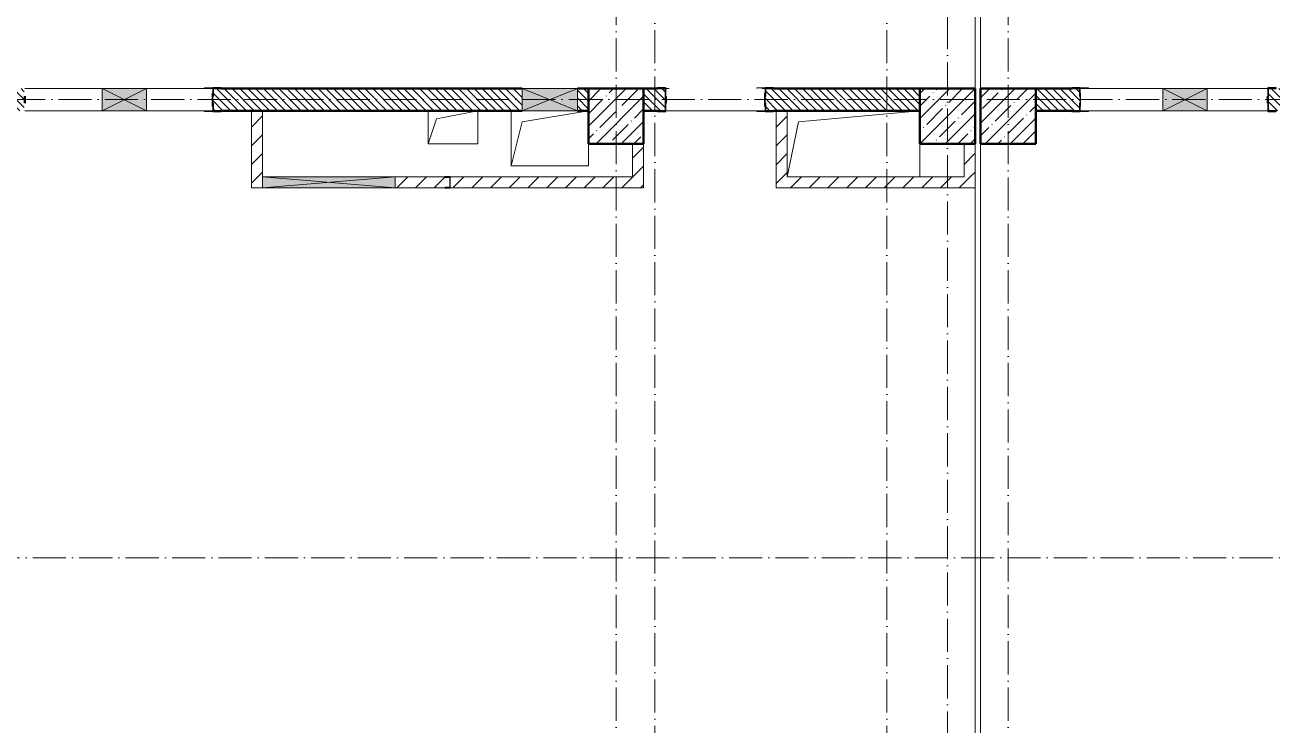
# Model space of a CAD drawing. Header units: millimetres. Extents: x -12989 to 629078, y -109036 to 555275.
# Drawn here: x 106510 to 117797, y 64030 to 70372 of the extents above; entities that cross this region are included whole.
import ezdxf

# ---------------------------------------------------------------- set-up
doc = ezdxf.new("R2010")
doc.units = ezdxf.units.MM
doc.linetypes.add('50_200_ШТРИХ_1Т_ш5_п1_п1_', pattern=[700, 500, -100, 0, -100])
for name, color, linetype, lineweight in [('A-DETL-GENF-OTLN', 7, 'Continuous', 9), ('A-FLOR-____-OTLN', 7, 'Continuous', 9), ('A-GENM-____-MCUT', 7, 'Continuous', 25), ('A-GENM-____-OTLN', 7, 'Continuous', 9), ('A-GENM-____-OTLN-1', 7, 'Continuous', 25), ('A-GLAZ-____-OTLN', 7, 'Continuous', 9), ('A-WALL-____-MCUT-2', 7, 'Continuous', 50), ('A-WALL-____-PATT-1', 7, 'Continuous', 9), ('A-WALL-FNSH-MCUT-1', 7, 'Continuous', 9), ('I-WALL-____-OTLN', 7, 'Continuous', 9), ('S-COLS-____-MCUT', 7, 'Continuous', 50), ('S-COLS-____-OTLN', 7, 'Continuous', 9), ('S-GRID-____-OTLN-1', 7, '50_200_ШТРИХ_1Т_ш5_п1_п1_', 9)]:
    doc.layers.add(name, color=color, linetype=linetype, lineweight=lineweight)
pattern_1 = [(45, (43259.71, 63713.66), (-84.85281, 84.85281), [])]
pattern_2 = [(135, (43259.71, 63713.66), (-35.35534, -35.35534), [])]

# ---------------------------------------------------------------- blocks, each defined once
blk = doc.blocks.new('BSC_Колонна _Прямоугольная - 500х500-V56-АР1_План отверстий 2 этажа в осях 1-64_А-ГГ')
at = {"layer": 'S-COLS-____-OTLN'}
h = blk.add_hatch(dxfattribs=at)
h.set_pattern_fill('FP_85', color=256, style=0, pattern_type=2)
h.set_pattern_definition([(45, (-68600, -5831.04), (-114.04925, 114.04925), []), (45, (-68485.95, -5831.04), (-114.04925, 114.04925), [201.613, -40.323, 3.353, -36.97])])
h.paths.add_polyline_path([(-250, -250), (250, -250), (250, 250), (-250, 250)], flags=0)
at = {"layer": 'S-COLS-____-MCUT'}
for p, q in [((250, 250), (-250, 250)), ((-250, 250), (-250, -250)), ((250, -250), (250, 250)), ((-250, -250), (250, -250))]:
    blk.add_line(p, q, dxfattribs=at)
blk = doc.blocks.new('BSC_Колонна _Прямоугольная - 500х500-V113-АР1_План отверстий 2 этажа в осях 1-64_А-ГГ')
at = {"layer": 'S-COLS-____-OTLN'}
h = blk.add_hatch(dxfattribs=at)
h.set_pattern_fill('FP_142', color=256, style=0, pattern_type=2)
h.set_pattern_definition([(45, (-71600, -5831.04), (-114.04925, 114.04925), []), (45, (-71485.95, -5831.04), (-114.04925, 114.04925), [201.613, -40.323, 3.353, -36.97])])
h.paths.add_polyline_path([(-250, -250), (250, -250), (250, 250), (-250, 250)], flags=0)
at = {"layer": 'S-COLS-____-MCUT'}
for p, q in [((250, 250), (-250, 250)), ((-250, 250), (-250, -250)), ((250, -250), (250, 250)), ((-250, -250), (250, -250))]:
    blk.add_line(p, q, dxfattribs=at)
blk = doc.blocks.new('BSC_Колонна _Прямоугольная - 500х500-V131-АР1_План отверстий 2 этажа в осях 1-64_А-ГГ')
at = {"layer": 'S-COLS-____-OTLN'}
h = blk.add_hatch(dxfattribs=at)
h.set_pattern_fill('FP_161', color=256, style=0, pattern_type=2)
h.set_pattern_definition([(45, (-72150, -5831.04), (-114.04925, 114.04925), []), (45, (-72035.95, -5831.04), (-114.04925, 114.04925), [201.613, -40.323, 3.353, -36.97])])
h.paths.add_polyline_path([(-250, -250), (250, -250), (250, 250), (-250, 250)], flags=0)
at = {"layer": 'S-COLS-____-MCUT'}
for p, q in [((250, 250), (-250, 250)), ((-250, 250), (-250, -250)), ((250, -250), (250, 250)), ((-250, -250), (250, -250))]:
    blk.add_line(p, q, dxfattribs=at)
blk = doc.blocks.new('Фахверк_СКБ_Уголок - 200_3960_зеркало-28268689-АР1_План отверстий 2 этажа в осях 1-64_А-ГГ')
at = {"layer": 'A-GENM-____-MCUT'}
for p, q in [((200, 156), (125, 156)), ((125, 156), (125, 81)), ((131, 81), (131, 150)), ((131, 150), (200, 150)), ((200, 150), (200, 156)), ((125, 81), (131, 81)), ((131, 19), (125, 19)), ((125, 19), (125, -56)), ((131, -50), (131, 19)), ((125, -56), (200, -56)), ((200, -50), (131, -50)), ((200, -56), (200, -50))]:
    blk.add_line(p, q, dxfattribs=at)
blk = doc.blocks.new('Фахверк_СКБ_Уголок - 200_3960-28268576-АР1_План отверстий 2 этажа в осях 1-64_А-ГГ')
at = {"layer": 'A-GENM-____-MCUT'}
for p, q in [((200, 156), (125, 156)), ((125, 156), (125, 81)), ((131, 81), (131, 150)), ((131, 150), (200, 150)), ((200, 150), (200, 156)), ((125, 81), (131, 81)), ((131, 19), (125, 19)), ((125, 19), (125, -56)), ((131, -50), (131, 19)), ((125, -56), (200, -56)), ((200, -50), (131, -50)), ((200, -56), (200, -50))]:
    blk.add_line(p, q, dxfattribs=at)
blk = doc.blocks.new('154_Стойка_СКБ_Уголок - СМ-2480_200-28346303-АР1_План отверстий 2 этажа в осях 1-64_А-ГГ')
at = {"layer": 'A-GENM-____-MCUT'}
for p, q in [((125, 156), (125, 81)), ((200, 156), (125, 156)), ((131, 81), (131, 150)), ((131, 150), (200, 150)), ((200, 150), (200, 156)), ((125, 81), (131, 81)), ((131, 19), (125, 19)), ((125, 19), (125, -56)), ((131, -50), (131, 19)), ((125, -56), (200, -56)), ((200, -50), (131, -50)), ((200, -56), (200, -50))]:
    blk.add_line(p, q, dxfattribs=at)
blk = doc.blocks.new('Стойка_Влож_Полоса боковая - Полоса-28213942-АР1_План отверстий 2 этажа в осях 1-64_А-ГГ')
at = {"layer": 'A-GENM-____-OTLN'}
for p, q in [((-5, 60), (0, 60)), ((-5, -60), (-5, 60)), ((0, 31), (0, -31)), ((0, -60), (-5, -60))]:
    blk.add_line(p, q, dxfattribs=at)
blk = doc.blocks.new('Стойка_Влож_Уголок_Опорный - Уголок-28213941-АР1_План отверстий 2 этажа в осях 1-64_А-ГГ')
at = {"layer": 'A-GENM-____-OTLN'}
for p, q in [((-212, -6), (-212, 0)), ((0, 0), (0, -6)), ((-212, -75), (-212, -6)), ((-212, -6), (-206, -6)), ((-212, -75), (-206, -75)), ((-6, -6), (0, -6)), ((-6, -75), (0, -75)), ((0, -6), (0, -75))]:
    blk.add_line(p, q, dxfattribs=at)
blk = doc.blocks.new('154_Фахверк_СКБ_Швеллер - Тип_100_3960-28318856-АР1_План отверстий 2 этажа в осях 1-64_А-ГГ')
at = {"layer": 'A-GENM-____-MCUT'}
for p, q in [((175, 50), (125, 50)), ((125, 50), (125, -50)), ((128, 47), (175, 47)), ((128, -47), (128, 47)), ((175, 47), (175, 50)), ((125, -50), (175, -50)), ((175, -47), (128, -47)), ((175, -50), (175, -47))]:
    blk.add_line(p, q, dxfattribs=at)
blk = doc.blocks.new('AR_Отверстие прямоугольное _в плите_ - AR_Отверстие прямоугольное _в плите_-30552548-АР1_План отверстий 2 этажа в осях 1-64_А-ГГ')
at = {"layer": 'A-GENM-____-OTLN'}
for p, q in [((-500, 200), (600, 300)), ((-600, -300), (-500, 200)), ((600, -300), (600, 0))]:
    blk.add_line(p, q, dxfattribs=at)
blk = doc.blocks.new('AR_Отверстие прямоугольное _в плите_ - AR_Отверстие прямоугольное _в плите_-30553029-АР1_План отверстий 2 этажа в осях 1-64_А-ГГ')
at = {"layer": 'A-GENM-____-OTLN'}
for p, q in [((-350, 250), (-350, -250)), ((-250, 150), (350, 250)), ((-350, -250), (-250, 150)), ((350, -250), (350, -50)), ((-350, -250), (350, -250))]:
    blk.add_line(p, q, dxfattribs=at)
blk = doc.blocks.new('AR_Отверстие прямоугольное _в плите_ - AR_Отверстие прямоугольное _в плите_-V184-АР1_План отверстий 2 этажа в осях 1-64_А-ГГ')
at = {"layer": 'A-GENM-____-OTLN'}
for p, q in [((-225, 150), (-225, -150)), ((-150, 75), (225, 150)), ((225, -150), (225, 150)), ((-225, -150), (-150, 75)), ((-225, -150), (225, -150))]:
    blk.add_line(p, q, dxfattribs=at)
blk = doc.blocks.new('AR_Отверстие прямоугольное _в стене__БезПР - AR_Отверстие прямоугольное _в стене__БезПР-36427847-АР1_План отверстий 2 этажа в осях 1-64_А-ГГ')
at = {"layer": 'A-GLAZ-____-OTLN'}
blk.add_hatch(color=256, dxfattribs=at).paths.add_polyline_path([(250, 100), (-250, 100), (-250, -100), (250, -100)], flags=0)
at = {"layer": 'A-DETL-GENF-OTLN'}
for p, q in [((-250, -100), (-250, 100)), ((-250, 100), (250, 100)), ((250, 100), (-250, -100)), ((-250, 100), (250, -100)), ((250, 100), (-250, 100)), ((-250, 100), (-250, -100)), ((250, 100), (250, -100)), ((250, -100), (250, 100)), ((250, -100), (-250, -100)), ((-250, -100), (250, -100))]:
    blk.add_line(p, q, dxfattribs=at)
at = {"layer": 'A-GLAZ-____-OTLN'}
blk.add_line((250, 100), (-250, 100), dxfattribs=at)
blk = doc.blocks.new('AR_Отверстие прямоугольное _в стене__БезПР - AR_Отверстие прямоугольное _в стене__БезПР-36428632-АР1_План отверстий 2 этажа в осях 1-64_А-ГГ')
at = {"layer": 'A-GLAZ-____-OTLN'}
blk.add_hatch(color=256, dxfattribs=at).paths.add_polyline_path([(-200, -100), (200, -100), (200, 100), (-200, 100)], flags=0)
at = {"layer": 'A-DETL-GENF-OTLN'}
for p, q in [((-200, -100), (-200, 100)), ((-200, 100), (200, 100)), ((200, 100), (-200, -100)), ((-200, 100), (200, -100)), ((200, 100), (-200, 100)), ((-200, 100), (-200, -100)), ((200, 100), (200, -100)), ((200, -100), (200, 100)), ((200, -100), (-200, -100)), ((-200, -100), (200, -100))]:
    blk.add_line(p, q, dxfattribs=at)
at = {"layer": 'A-GLAZ-____-OTLN'}
blk.add_line((200, 100), (-200, 100), dxfattribs=at)
blk = doc.blocks.new('AR_Отверстие прямоугольное _в стене__БезПР - AR_Отверстие прямоугольное _в стене__БезПР-36428102-АР1_План отверстий 2 этажа в осях 1-64_А-ГГ')
at = {"layer": 'A-GLAZ-____-OTLN'}
blk.add_hatch(color=256, dxfattribs=at).paths.add_polyline_path([(-600, 50), (-600, -50), (600, -50), (600, 50)], flags=0)
at = {"layer": 'A-DETL-GENF-OTLN'}
for p, q in [((-600, -50), (-600, 50)), ((-600, 50), (600, 50)), ((600, 50), (-600, -50)), ((-600, 50), (600, -50)), ((600, 50), (-600, 50)), ((-600, 50), (-600, -50)), ((600, 50), (600, -50)), ((600, -50), (600, 50)), ((600, -50), (-600, -50)), ((-600, -50), (600, -50))]:
    blk.add_line(p, q, dxfattribs=at)
at = {"layer": 'A-GLAZ-____-OTLN'}
blk.add_line((600, 50), (-600, 50), dxfattribs=at)
blk = doc.blocks.new('2этаж')
at = {"layer": 'S-GRID-____-OTLN-1', "color": 251, "ltscale": 0.6, "true_color": 0x636466}
for p, q in [((53358.3, 508896.9), (53358.3, 454533.3)), ((55458.3, 508896.9), (55458.3, 454750.2)), ((53008.3, 454750.2), (53008.3, 469166.5)), ((56008.3, 454533.3), (56008.3, 469166.5)), ((56558.3, 454750.2), (56558.3, 469166.5)), ((74727.1, 464997), (-20260.4, 464997)), ((88359, 460847), (-20260.4, 460847))]:
    blk.add_line(p, q, dxfattribs=at)

msp = doc.modelspace()

# ---------------------------------------------------------------- hatches: boundary and pattern name
at = {"layer": 'A-WALL-____-PATT-1'}
h = msp.add_hatch(dxfattribs=at)
h.set_pattern_fill('FP_6', color=256, style=0, pattern_type=2)
h.set_pattern_definition(pattern_2)
h.paths.add_polyline_path([(111509.7115, 69594.7006), (111609.7115, 69594.7006), (111609.7115, 69794.7006), (111509.7115, 69794.7006), (111509.7115, 69600.583)], flags=0)
h.paths.add_polyline_path([(111009.7115, 69594.7006), (111009.7115, 69794.7006), (108215.7115, 69794.3477), (108215.7115, 69725.7006), (108209.7115, 69725.7006), (108209.7115, 69663.7006), (108215.7115, 69663.7006), (108215.7115, 69594.7006), (110409.6648, 69594.7006)], flags=0)
h.paths.add_polyline_path([(106434.7115, 69594.7006), (106503.7115, 69594.7006), (106503.7115, 69663.7006), (106509.7115, 69663.7006), (106509.7115, 69725.7006), (106503.7115, 69725.7006), (106503.7115, 69794.7006), (106109.7115, 69794.7006), (106109.7115, 69594.7006)], flags=0)
h = msp.add_hatch(dxfattribs=at)
h.set_pattern_fill('FP_6', color=256, style=0, pattern_type=2)
h.set_pattern_definition(pattern_2)
h.paths.add_polyline_path([(113284.7115, 69594.7006), (114609.7115, 69594.7006), (114609.7115, 69794.7006), (113215.7115, 69794.7006), (113215.7115, 69725.7006), (113209.7115, 69725.7006), (113209.7115, 69663.7006), (113215.7115, 69663.7006), (113215.7115, 69594.7006)], flags=0)
h.paths.add_polyline_path([(112234.7115, 69594.7006), (112303.7115, 69594.7006), (112303.7115, 69663.7006), (112309.7115, 69663.7006), (112309.7115, 69725.7006), (112303.7115, 69725.7006), (112303.7115, 69794.7006), (112109.7115, 69794.7006), (112109.7115, 69594.7006), (112177.1291, 69594.7006)], flags=0)
h = msp.add_hatch(dxfattribs=at)
h.set_pattern_fill('FP_6', color=256, style=0, pattern_type=2)
h.set_pattern_definition(pattern_2)
h.paths.add_polyline_path([(117965.7115, 69594.7006), (118159.7115, 69594.7006), (118159.7115, 69794.7006), (117765.7115, 69794.7006), (117765.7115, 69725.7006), (117759.7115, 69725.7006), (117759.7115, 69663.7006), (117765.7115, 69663.7006), (117765.7115, 69594.7006), (117834.7115, 69594.7006)], flags=0)
h.paths.add_polyline_path([(115659.7115, 69594.7006), (116053.7115, 69594.7006), (116053.7115, 69663.7006), (116059.7115, 69663.7006), (116059.7115, 69725.7006), (116053.7115, 69725.7006), (116053.7115, 69794.7006), (115659.7115, 69794.7006), (115659.7115, 69634.7006)], flags=0)
h = msp.add_hatch(dxfattribs=at)
h.set_pattern_fill('FP_4', color=256, style=0, pattern_type=2)
h.set_pattern_definition(pattern_1)
h.paths.add_polyline_path([(108659.7115, 68894.7006), (108659.7115, 69594.7006), (108559.7115, 69594.7006), (108559.7115, 68894.7006)], flags=0)
h = msp.add_hatch(dxfattribs=at)
h.set_pattern_fill('FP_4', color=256, style=0, pattern_type=2)
h.set_pattern_definition(pattern_1)
h.paths.add_polyline_path([(113409.7115, 68994.7006), (113409.7115, 69594.7006), (113309.7115, 69594.7006), (113309.7115, 68994.7006)], flags=0)
h = msp.add_hatch(dxfattribs=at)
h.set_pattern_fill('FP_4', color=256, style=0, pattern_type=2)
h.set_pattern_definition(pattern_1)
h.paths.add_polyline_path([(112109.7115, 68994.7006), (112109.7115, 69294.7006), (112009.7115, 69294.7006), (112009.7115, 68994.7006)], flags=0)
h = msp.add_hatch(dxfattribs=at)
h.set_pattern_fill('FP_4', color=256, style=0, pattern_type=2)
h.set_pattern_definition(pattern_1)
h.paths.add_polyline_path([(115109.7115, 68994.7006), (115109.7115, 69294.7006), (115009.7115, 69294.7006), (115009.7115, 68994.7006)], flags=0)
h = msp.add_hatch(dxfattribs=at)
h.set_pattern_fill('FP_4', color=256, style=0, pattern_type=2)
h.set_pattern_definition(pattern_1)
h.paths.add_polyline_path([(112109.7115, 68894.7006), (112109.7115, 68994.7006), (110359.7115, 68994.7006), (110359.7115, 68894.7006), (110409.6648, 68894.7006)], flags=0)
h.paths.add_polyline_path([(110309.7115, 68894.7006), (110309.7115, 68897.7006), (110356.7115, 68897.7006), (110356.7115, 68991.7006), (110309.7115, 68991.7006), (110309.7115, 68994.7006), (109859.7115, 68994.7006), (109859.7115, 68894.7006)], flags=0)
h = msp.add_hatch(dxfattribs=at)
h.set_pattern_fill('FP_4', color=256, style=0, pattern_type=2)
h.set_pattern_definition(pattern_1)
h.paths.add_polyline_path([(115109.7115, 68894.7006), (115109.7115, 68994.7006), (113309.7115, 68994.7006), (113309.7115, 68894.7006), (113944.5934, 68894.7006)], flags=0)

# ---------------------------------------------------------------- linework, layer by layer
at = {"layer": 'A-FLOR-____-OTLN'}
for p, q in [((115109.7115, 69794.7006), (115109.7115, 72694.7006)), ((115159.7115, 72694.7006), (115159.7115, 69794.7006)), ((110159.7115, 69294.7006), (110159.7115, 69594.7006)), ((110609.7115, 69594.7006), (110609.7115, 69294.7006)), ((110909.7115, 69094.7006), (110909.7115, 69594.7006)), ((110609.7115, 69294.7006), (110159.7115, 69294.7006)), ((111609.7115, 69294.7006), (111609.7115, 69094.7006)), ((114609.7115, 69294.7006), (114609.7115, 68994.7006)), ((115159.7115, 69294.7006), (115159.7115, 62294.7006)), ((111609.7115, 69094.7006), (110909.7115, 69094.7006)), ((115109.7115, 62294.7006), (115109.7115, 68894.7006))]:
    msp.add_line(p, q, dxfattribs=at)
at = {"layer": 'A-WALL-____-MCUT-2'}
for p, q in [((111009.7115, 69794.7006), (108284.7115, 69794.7006)), ((111609.7115, 69794.7006), (111509.7115, 69794.7006)), ((112234.7115, 69794.7006), (112109.7115, 69794.7006)), ((114609.7115, 69794.7006), (113284.7115, 69794.7006)), ((115984.7115, 69794.7006), (115659.7115, 69794.7006)), ((106509.7115, 69663.7006), (106509.7115, 69725.7006)), ((112309.7115, 69663.7006), (112309.7115, 69725.7006)), ((117759.7115, 69725.7006), (117759.7115, 69663.7006)), ((108284.7115, 69594.7006), (111009.7115, 69594.7006)), ((111509.7115, 69594.7006), (111609.7115, 69594.7006)), ((112109.7115, 69594.7006), (112234.7115, 69594.7006)), ((113284.7115, 69594.7006), (114609.7115, 69594.7006)), ((115659.7115, 69594.7006), (115984.7115, 69594.7006))]:
    msp.add_line(p, q, dxfattribs=at)
at = {"layer": 'A-WALL-FNSH-MCUT-1'}
for p, q in [((108559.7115, 69594.7006), (108559.7115, 68894.7006)), ((108659.7115, 68994.7006), (108659.7115, 69594.7006)), ((113309.7115, 69594.7006), (113309.7115, 68894.7006)), ((113409.7115, 68994.7006), (113409.7115, 69594.7006)), ((112009.7115, 69294.7006), (112009.7115, 68994.7006)), ((112109.7115, 68894.7006), (112109.7115, 69294.7006)), ((115009.7115, 69294.7006), (115009.7115, 68994.7006)), ((115109.7115, 68894.7006), (115109.7115, 69294.7006)), ((110309.7115, 68994.7006), (109859.7115, 68994.7006)), ((112009.7115, 68994.7006), (110359.7115, 68994.7006)), ((115009.7115, 68994.7006), (113409.7115, 68994.7006)), ((108559.7115, 68894.7006), (108659.7115, 68894.7006)), ((109859.7115, 68894.7006), (110309.7115, 68894.7006)), ((110359.7115, 68894.7006), (112109.7115, 68894.7006)), ((113309.7115, 68894.7006), (115109.7115, 68894.7006))]:
    msp.add_line(p, q, dxfattribs=at)
at = {"layer": 'I-WALL-____-OTLN'}
for p, q in [((106509.7115, 69794.7006), (107209.7115, 69794.7006)), ((107609.7115, 69794.7006), (108209.7115, 69794.7006)), ((112309.7115, 69794.7006), (112339.7115, 69794.7006)), ((113179.7115, 69794.7006), (113209.7115, 69794.7006)), ((116059.7115, 69794.7006), (116809.7115, 69794.7006)), ((117209.7115, 69794.7006), (117759.7115, 69794.7006)), ((107209.7115, 69594.7006), (106509.7115, 69594.7006)), ((108209.7115, 69594.7006), (107609.7115, 69594.7006)), ((113209.7115, 69594.7006), (112309.7115, 69594.7006)), ((116809.7115, 69594.7006), (116059.7115, 69594.7006)), ((117759.7115, 69594.7006), (117209.7115, 69594.7006))]:
    msp.add_line(p, q, dxfattribs=at)

# ---------------------------------------------------------------- block references
msp.add_blockref('2этаж', (58851.3748, -395302.2823))
at = {"layer": 'A-GENM-____-OTLN'}
for name, p, rotation in [('Стойка_Влож_Уголок_Опорный - Уголок-28213941-АР1_План отверстий 2 этажа в осях 1-64_А-ГГ', (108209.7115, 69588.7006), 269.9999999999995), ('Стойка_Влож_Уголок_Опорный - Уголок-28213941-АР1_План отверстий 2 этажа в осях 1-64_А-ГГ', (113209.7115, 69588.7006), 269.9999999999995), ('Стойка_Влож_Уголок_Опорный - Уголок-28213941-АР1_План отверстий 2 этажа в осях 1-64_А-ГГ', (116059.7115, 69800.7006), 89.99999999999955), ('Стойка_Влож_Полоса боковая - Полоса-28213942-АР1_План отверстий 2 этажа в осях 1-64_А-ГГ', (116059.7115, 69694.7006), 180)]:
    msp.add_blockref(name, p, dxfattribs=dict(at, rotation=rotation))
for name, p in [('Стойка_Влож_Полоса боковая - Полоса-28213942-АР1_План отверстий 2 этажа в осях 1-64_А-ГГ', (108209.7115, 69694.7006)), ('Стойка_Влож_Полоса боковая - Полоса-28213942-АР1_План отверстий 2 этажа в осях 1-64_А-ГГ', (113209.7115, 69694.7006)), ('AR_Отверстие прямоугольное _в плите_ - AR_Отверстие прямоугольное _в плите_-V184-АР1_План отверстий 2 этажа в осях 1-64_А-ГГ', (110384.7115, 69444.7006)), ('AR_Отверстие прямоугольное _в плите_ - AR_Отверстие прямоугольное _в плите_-30553029-АР1_План отверстий 2 этажа в осях 1-64_А-ГГ', (111259.7115, 69344.7006)), ('AR_Отверстие прямоугольное _в плите_ - AR_Отверстие прямоугольное _в плите_-30552548-АР1_План отверстий 2 этажа в осях 1-64_А-ГГ', (114009.7115, 69294.7006))]:
    msp.add_blockref(name, p, dxfattribs=at)
at = {"layer": 'A-GENM-____-OTLN-1'}
for name, p in [('154_Стойка_СКБ_Уголок - СМ-2480_200-28346303-АР1_План отверстий 2 этажа в осях 1-64_А-ГГ', (108084.7115, 69644.7006)), ('154_Стойка_СКБ_Уголок - СМ-2480_200-28346303-АР1_План отверстий 2 этажа в осях 1-64_А-ГГ', (113084.7115, 69644.7006)), ('Фахверк_СКБ_Уголок - 200_3960-28268576-АР1_План отверстий 2 этажа в осях 1-64_А-ГГ', (117634.7115, 69644.7006))]:
    msp.add_blockref(name, p, dxfattribs=at)
at = {"layer": 'A-GENM-____-OTLN-1', "rotation": 180}
for name, p in [('Фахверк_СКБ_Уголок - 200_3960_зеркало-28268689-АР1_План отверстий 2 этажа в осях 1-64_А-ГГ', (112434.7115, 69744.7006)), ('154_Стойка_СКБ_Уголок - СМ-2480_200-28346303-АР1_План отверстий 2 этажа в осях 1-64_А-ГГ', (116184.7115, 69744.7006)), ('154_Фахверк_СКБ_Швеллер - Тип_100_3960-28318856-АР1_План отверстий 2 этажа в осях 1-64_А-ГГ', (110484.7115, 68944.7006))]:
    msp.add_blockref(name, p, dxfattribs=at)
at = {"layer": 'A-GLAZ-____-OTLN', "rotation": 180}
for name, p in [('AR_Отверстие прямоугольное _в стене__БезПР - AR_Отверстие прямоугольное _в стене__БезПР-36428632-АР1_План отверстий 2 этажа в осях 1-64_А-ГГ', (107409.7115, 69694.7006)), ('AR_Отверстие прямоугольное _в стене__БезПР - AR_Отверстие прямоугольное _в стене__БезПР-36427847-АР1_План отверстий 2 этажа в осях 1-64_А-ГГ', (111259.7115, 69694.7006)), ('AR_Отверстие прямоугольное _в стене__БезПР - AR_Отверстие прямоугольное _в стене__БезПР-36428632-АР1_План отверстий 2 этажа в осях 1-64_А-ГГ', (117009.7115, 69694.7006)), ('AR_Отверстие прямоугольное _в стене__БезПР - AR_Отверстие прямоугольное _в стене__БезПР-36428102-АР1_План отверстий 2 этажа в осях 1-64_А-ГГ', (109259.7115, 68944.7006))]:
    msp.add_blockref(name, p, dxfattribs=at)
at = {"layer": 'S-COLS-____-OTLN'}
for name, p in [('BSC_Колонна _Прямоугольная - 500х500-V56-АР1_План отверстий 2 этажа в осях 1-64_А-ГГ', (111859.7115, 69544.7006)), ('BSC_Колонна _Прямоугольная - 500х500-V113-АР1_План отверстий 2 этажа в осях 1-64_А-ГГ', (114859.7115, 69544.7006)), ('BSC_Колонна _Прямоугольная - 500х500-V131-АР1_План отверстий 2 этажа в осях 1-64_А-ГГ', (115409.7115, 69544.7006))]:
    msp.add_blockref(name, p, dxfattribs=at)

doc.saveas('drawing.dxf')
